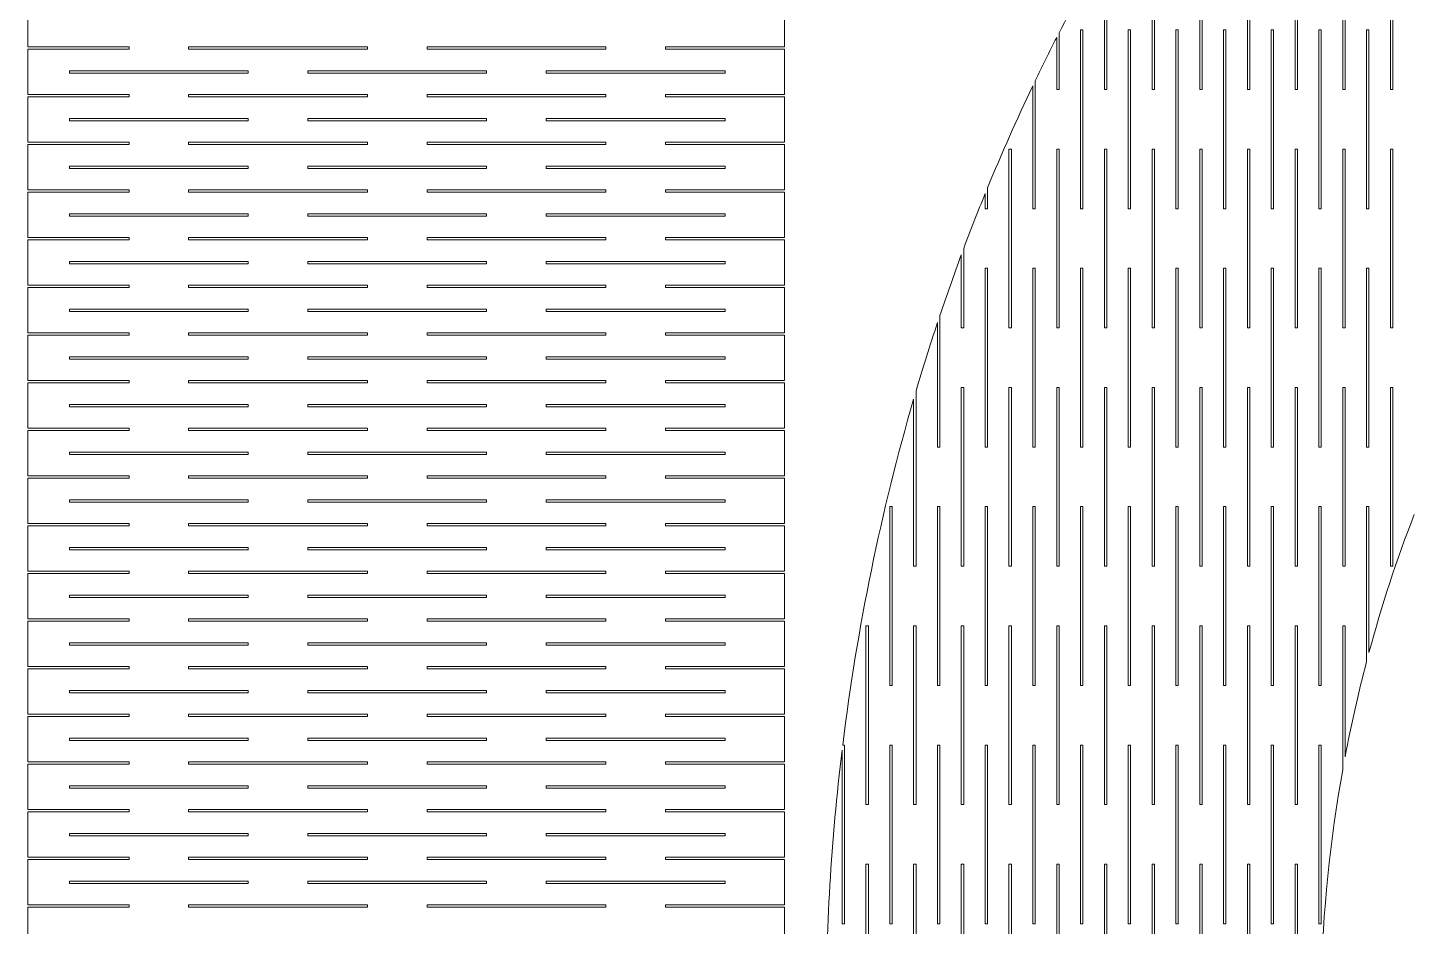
# Model space of a CAD drawing. Header units: millimetres. Extents: x 13 to 655, y 20 to 1205.
# Drawn here: x 13.4 to 246.1, y 909.8 to 1060.6 of the extents above; entities that cross this region are included whole.
import ezdxf

# ---------------------------------------------------------------- set-up
doc = ezdxf.new("R2010")
doc.units = ezdxf.units.MM
doc.header["$MEASUREMENT"] = 0
doc.layers.get('0').update_dxf_attribs({"lineweight": 0})

# ---------------------------------------------------------------- blocks, each defined once
blk = doc.blocks.new('Block_0')
at = {"color": 5, "lineweight": 0, "true_color": 0x0000ff}
for p, q in [((13.43, 1065.01), (13.43, 1057.41)), ((140.43, 1057.41), (140.43, 1065.01)), ((30.43, 1057.41), (13.43, 1057.41)), ((13.43, 1057.01), (13.43, 1049.41)), ((13.43, 1057.01), (30.43, 1057.01)), ((30.43, 1057.01), (30.43, 1057.41)), ((40.43, 1057.41), (40.43, 1057.01)), ((70.43, 1057.41), (40.43, 1057.41)), ((40.43, 1057.01), (70.43, 1057.01)), ((70.43, 1057.01), (70.43, 1057.41)), ((80.43, 1057.41), (80.43, 1057.01)), ((110.43, 1057.41), (80.43, 1057.41)), ((80.43, 1057.01), (110.43, 1057.01)), ((110.43, 1057.01), (110.43, 1057.41)), ((120.43, 1057.41), (120.43, 1057.01)), ((140.43, 1057.41), (120.43, 1057.41)), ((120.43, 1057.01), (140.43, 1057.01)), ((140.43, 1049.41), (140.43, 1057.01)), ((20.43, 1053.41), (20.43, 1053.01)), ((50.43, 1053.41), (20.43, 1053.41)), ((20.43, 1053.01), (50.43, 1053.01)), ((50.43, 1053.01), (50.43, 1053.41)), ((60.43, 1053.41), (60.43, 1053.01)), ((90.43, 1053.41), (60.43, 1053.41)), ((60.43, 1053.01), (90.43, 1053.01)), ((90.43, 1053.01), (90.43, 1053.41)), ((100.43, 1053.41), (100.43, 1053.01)), ((130.43, 1053.41), (100.43, 1053.41)), ((100.43, 1053.01), (130.43, 1053.01)), ((130.43, 1053.01), (130.43, 1053.41)), ((30.43, 1049.41), (13.43, 1049.41)), ((30.43, 1049.01), (30.43, 1049.41)), ((40.43, 1049.41), (40.43, 1049.01)), ((70.43, 1049.41), (40.43, 1049.41)), ((70.43, 1049.01), (70.43, 1049.41)), ((80.43, 1049.41), (80.43, 1049.01)), ((110.43, 1049.41), (80.43, 1049.41)), ((110.43, 1049.01), (110.43, 1049.41)), ((120.43, 1049.41), (120.43, 1049.01)), ((140.43, 1049.41), (120.43, 1049.41)), ((13.43, 1049.01), (13.43, 1041.41)), ((13.43, 1049.01), (30.43, 1049.01)), ((40.43, 1049.01), (70.43, 1049.01)), ((80.43, 1049.01), (110.43, 1049.01)), ((120.43, 1049.01), (140.43, 1049.01)), ((140.43, 1041.41), (140.43, 1049.01)), ((20.43, 1045.41), (20.43, 1045.01)), ((50.43, 1045.41), (20.43, 1045.41)), ((20.43, 1045.01), (50.43, 1045.01)), ((50.43, 1045.01), (50.43, 1045.41)), ((60.43, 1045.41), (60.43, 1045.01)), ((90.43, 1045.41), (60.43, 1045.41)), ((60.43, 1045.01), (90.43, 1045.01)), ((90.43, 1045.01), (90.43, 1045.41)), ((100.43, 1045.41), (100.43, 1045.01)), ((130.43, 1045.41), (100.43, 1045.41)), ((100.43, 1045.01), (130.43, 1045.01)), ((130.43, 1045.01), (130.43, 1045.41)), ((30.43, 1041.41), (13.43, 1041.41)), ((13.43, 1041.01), (13.43, 1033.41)), ((13.43, 1041.01), (30.43, 1041.01)), ((30.43, 1041.01), (30.43, 1041.41)), ((40.43, 1041.41), (40.43, 1041.01)), ((70.43, 1041.41), (40.43, 1041.41)), ((40.43, 1041.01), (70.43, 1041.01)), ((70.43, 1041.01), (70.43, 1041.41)), ((80.43, 1041.41), (80.43, 1041.01)), ((110.43, 1041.41), (80.43, 1041.41)), ((80.43, 1041.01), (110.43, 1041.01)), ((110.43, 1041.01), (110.43, 1041.41)), ((120.43, 1041.41), (120.43, 1041.01)), ((140.43, 1041.41), (120.43, 1041.41)), ((120.43, 1041.01), (140.43, 1041.01)), ((140.43, 1033.41), (140.43, 1041.01)), ((20.43, 1037.41), (20.43, 1037.01)), ((50.43, 1037.41), (20.43, 1037.41)), ((20.43, 1037.01), (50.43, 1037.01)), ((50.43, 1037.01), (50.43, 1037.41)), ((60.43, 1037.41), (60.43, 1037.01)), ((90.43, 1037.41), (60.43, 1037.41)), ((60.43, 1037.01), (90.43, 1037.01)), ((90.43, 1037.01), (90.43, 1037.41)), ((100.43, 1037.41), (100.43, 1037.01)), ((130.43, 1037.41), (100.43, 1037.41)), ((100.43, 1037.01), (130.43, 1037.01)), ((130.43, 1037.01), (130.43, 1037.41)), ((30.43, 1033.41), (13.43, 1033.41)), ((13.43, 1033.01), (13.43, 1025.41)), ((13.43, 1033.01), (30.43, 1033.01)), ((30.43, 1033.01), (30.43, 1033.41)), ((40.43, 1033.41), (40.43, 1033.01)), ((70.43, 1033.41), (40.43, 1033.41)), ((40.43, 1033.01), (70.43, 1033.01)), ((70.43, 1033.01), (70.43, 1033.41)), ((80.43, 1033.41), (80.43, 1033.01)), ((110.43, 1033.41), (80.43, 1033.41)), ((80.43, 1033.01), (110.43, 1033.01)), ((110.43, 1033.01), (110.43, 1033.41)), ((120.43, 1033.41), (120.43, 1033.01)), ((140.43, 1033.41), (120.43, 1033.41)), ((120.43, 1033.01), (140.43, 1033.01)), ((140.43, 1025.41), (140.43, 1033.01)), ((20.43, 1029.41), (20.43, 1029.01)), ((50.43, 1029.41), (20.43, 1029.41)), ((20.43, 1029.01), (50.43, 1029.01)), ((50.43, 1029.01), (50.43, 1029.41)), ((60.43, 1029.41), (60.43, 1029.01)), ((90.43, 1029.41), (60.43, 1029.41)), ((60.43, 1029.01), (90.43, 1029.01)), ((90.43, 1029.01), (90.43, 1029.41)), ((100.43, 1029.41), (100.43, 1029.01)), ((130.43, 1029.41), (100.43, 1029.41)), ((100.43, 1029.01), (130.43, 1029.01)), ((130.43, 1029.01), (130.43, 1029.41)), ((30.43, 1025.41), (13.43, 1025.41)), ((13.43, 1025.01), (13.43, 1017.41)), ((13.43, 1025.01), (30.43, 1025.01)), ((30.43, 1025.01), (30.43, 1025.41)), ((40.43, 1025.41), (40.43, 1025.01)), ((70.43, 1025.41), (40.43, 1025.41)), ((40.43, 1025.01), (70.43, 1025.01)), ((70.43, 1025.01), (70.43, 1025.41)), ((80.43, 1025.41), (80.43, 1025.01)), ((110.43, 1025.41), (80.43, 1025.41)), ((80.43, 1025.01), (110.43, 1025.01)), ((110.43, 1025.01), (110.43, 1025.41)), ((120.43, 1025.41), (120.43, 1025.01)), ((140.43, 1025.41), (120.43, 1025.41)), ((120.43, 1025.01), (140.43, 1025.01)), ((140.43, 1017.41), (140.43, 1025.01)), ((20.43, 1021.41), (20.43, 1021.01)), ((50.43, 1021.41), (20.43, 1021.41)), ((50.43, 1021.01), (50.43, 1021.41)), ((60.43, 1021.41), (60.43, 1021.01)), ((90.43, 1021.41), (60.43, 1021.41)), ((90.43, 1021.01), (90.43, 1021.41)), ((100.43, 1021.41), (100.43, 1021.01)), ((130.43, 1021.41), (100.43, 1021.41)), ((130.43, 1021.01), (130.43, 1021.41)), ((20.43, 1021.01), (50.43, 1021.01)), ((60.43, 1021.01), (90.43, 1021.01)), ((100.43, 1021.01), (130.43, 1021.01)), ((30.43, 1017.41), (13.43, 1017.41)), ((13.43, 1017.01), (13.43, 1009.41)), ((13.43, 1017.01), (30.43, 1017.01)), ((30.43, 1017.01), (30.43, 1017.41)), ((40.43, 1017.41), (40.43, 1017.01)), ((70.43, 1017.41), (40.43, 1017.41)), ((40.43, 1017.01), (70.43, 1017.01)), ((70.43, 1017.01), (70.43, 1017.41)), ((80.43, 1017.41), (80.43, 1017.01)), ((110.43, 1017.41), (80.43, 1017.41)), ((80.43, 1017.01), (110.43, 1017.01)), ((110.43, 1017.01), (110.43, 1017.41)), ((120.43, 1017.41), (120.43, 1017.01)), ((140.43, 1017.41), (120.43, 1017.41)), ((120.43, 1017.01), (140.43, 1017.01)), ((140.43, 1009.41), (140.43, 1017.01)), ((20.43, 1013.41), (20.43, 1013.01)), ((50.43, 1013.41), (20.43, 1013.41)), ((20.43, 1013.01), (50.43, 1013.01)), ((50.43, 1013.01), (50.43, 1013.41)), ((60.43, 1013.41), (60.43, 1013.01)), ((90.43, 1013.41), (60.43, 1013.41)), ((60.43, 1013.01), (90.43, 1013.01)), ((90.43, 1013.01), (90.43, 1013.41)), ((100.43, 1013.41), (100.43, 1013.01)), ((130.43, 1013.41), (100.43, 1013.41)), ((100.43, 1013.01), (130.43, 1013.01)), ((130.43, 1013.01), (130.43, 1013.41)), ((30.43, 1009.41), (13.43, 1009.41)), ((13.43, 1009.01), (13.43, 1001.41)), ((13.43, 1009.01), (30.43, 1009.01)), ((30.43, 1009.01), (30.43, 1009.41)), ((40.43, 1009.41), (40.43, 1009.01)), ((70.43, 1009.41), (40.43, 1009.41)), ((40.43, 1009.01), (70.43, 1009.01)), ((70.43, 1009.01), (70.43, 1009.41)), ((80.43, 1009.41), (80.43, 1009.01)), ((110.43, 1009.41), (80.43, 1009.41)), ((80.43, 1009.01), (110.43, 1009.01)), ((110.43, 1009.01), (110.43, 1009.41)), ((120.43, 1009.41), (120.43, 1009.01)), ((140.43, 1009.41), (120.43, 1009.41)), ((120.43, 1009.01), (140.43, 1009.01)), ((140.43, 1001.41), (140.43, 1009.01)), ((20.43, 1005.41), (20.43, 1005.01)), ((50.43, 1005.41), (20.43, 1005.41)), ((20.43, 1005.01), (50.43, 1005.01)), ((50.43, 1005.01), (50.43, 1005.41)), ((60.43, 1005.41), (60.43, 1005.01)), ((90.43, 1005.41), (60.43, 1005.41)), ((60.43, 1005.01), (90.43, 1005.01)), ((90.43, 1005.01), (90.43, 1005.41)), ((100.43, 1005.41), (100.43, 1005.01)), ((130.43, 1005.41), (100.43, 1005.41)), ((100.43, 1005.01), (130.43, 1005.01)), ((130.43, 1005.01), (130.43, 1005.41)), ((30.43, 1001.41), (13.43, 1001.41)), ((13.43, 1001.01), (13.43, 993.41)), ((13.43, 1001.01), (30.43, 1001.01)), ((30.43, 1001.01), (30.43, 1001.41)), ((40.43, 1001.41), (40.43, 1001.01)), ((70.43, 1001.41), (40.43, 1001.41)), ((40.43, 1001.01), (70.43, 1001.01)), ((70.43, 1001.01), (70.43, 1001.41)), ((80.43, 1001.41), (80.43, 1001.01)), ((110.43, 1001.41), (80.43, 1001.41)), ((80.43, 1001.01), (110.43, 1001.01)), ((110.43, 1001.01), (110.43, 1001.41)), ((120.43, 1001.41), (120.43, 1001.01)), ((140.43, 1001.41), (120.43, 1001.41)), ((120.43, 1001.01), (140.43, 1001.01)), ((140.43, 993.41), (140.43, 1001.01)), ((20.43, 997.41), (20.43, 997.01)), ((50.43, 997.41), (20.43, 997.41)), ((20.43, 997.01), (50.43, 997.01)), ((50.43, 997.01), (50.43, 997.41)), ((60.43, 997.41), (60.43, 997.01)), ((90.43, 997.41), (60.43, 997.41)), ((60.43, 997.01), (90.43, 997.01)), ((90.43, 997.01), (90.43, 997.41)), ((100.43, 997.41), (100.43, 997.01)), ((130.43, 997.41), (100.43, 997.41)), ((100.43, 997.01), (130.43, 997.01)), ((130.43, 997.01), (130.43, 997.41)), ((30.43, 993.41), (13.43, 993.41)), ((30.43, 993.01), (30.43, 993.41)), ((40.43, 993.41), (40.43, 993.01)), ((70.43, 993.41), (40.43, 993.41)), ((70.43, 993.01), (70.43, 993.41)), ((80.43, 993.41), (80.43, 993.01)), ((110.43, 993.41), (80.43, 993.41)), ((110.43, 993.01), (110.43, 993.41)), ((120.43, 993.41), (120.43, 993.01)), ((140.43, 993.41), (120.43, 993.41)), ((13.43, 993.01), (13.43, 985.41)), ((13.43, 993.01), (30.43, 993.01)), ((40.43, 993.01), (70.43, 993.01)), ((80.43, 993.01), (110.43, 993.01)), ((120.43, 993.01), (140.43, 993.01)), ((140.43, 985.41), (140.43, 993.01)), ((20.43, 989.41), (20.43, 989.01)), ((50.43, 989.41), (20.43, 989.41)), ((20.43, 989.01), (50.43, 989.01)), ((50.43, 989.01), (50.43, 989.41)), ((60.43, 989.41), (60.43, 989.01)), ((90.43, 989.41), (60.43, 989.41)), ((60.43, 989.01), (90.43, 989.01)), ((90.43, 989.01), (90.43, 989.41)), ((100.43, 989.41), (100.43, 989.01)), ((130.43, 989.41), (100.43, 989.41)), ((100.43, 989.01), (130.43, 989.01)), ((130.43, 989.01), (130.43, 989.41)), ((30.43, 985.41), (13.43, 985.41)), ((13.43, 985.01), (13.43, 977.41)), ((13.43, 985.01), (30.43, 985.01)), ((30.43, 985.01), (30.43, 985.41)), ((40.43, 985.41), (40.43, 985.01)), ((70.43, 985.41), (40.43, 985.41)), ((40.43, 985.01), (70.43, 985.01)), ((70.43, 985.01), (70.43, 985.41)), ((80.43, 985.41), (80.43, 985.01)), ((110.43, 985.41), (80.43, 985.41)), ((80.43, 985.01), (110.43, 985.01)), ((110.43, 985.01), (110.43, 985.41)), ((120.43, 985.41), (120.43, 985.01)), ((140.43, 985.41), (120.43, 985.41)), ((120.43, 985.01), (140.43, 985.01)), ((140.43, 977.41), (140.43, 985.01)), ((20.43, 981.41), (20.43, 981.01)), ((50.43, 981.41), (20.43, 981.41)), ((20.43, 981.01), (50.43, 981.01)), ((50.43, 981.01), (50.43, 981.41)), ((60.43, 981.41), (60.43, 981.01)), ((90.43, 981.41), (60.43, 981.41)), ((60.43, 981.01), (90.43, 981.01)), ((90.43, 981.01), (90.43, 981.41)), ((100.43, 981.41), (100.43, 981.01)), ((130.43, 981.41), (100.43, 981.41)), ((100.43, 981.01), (130.43, 981.01)), ((130.43, 981.01), (130.43, 981.41)), ((30.43, 977.41), (13.43, 977.41)), ((30.43, 977.01), (30.43, 977.41)), ((40.43, 977.41), (40.43, 977.01)), ((70.43, 977.41), (40.43, 977.41)), ((70.43, 977.01), (70.43, 977.41)), ((80.43, 977.41), (80.43, 977.01)), ((110.43, 977.41), (80.43, 977.41)), ((110.43, 977.01), (110.43, 977.41)), ((120.43, 977.41), (120.43, 977.01)), ((140.43, 977.41), (120.43, 977.41)), ((13.43, 977.01), (13.43, 969.41)), ((13.43, 977.01), (30.43, 977.01)), ((40.43, 977.01), (70.43, 977.01)), ((80.43, 977.01), (110.43, 977.01)), ((120.43, 977.01), (140.43, 977.01)), ((140.43, 969.41), (140.43, 977.01)), ((20.43, 973.41), (20.43, 973.01)), ((50.43, 973.41), (20.43, 973.41)), ((20.43, 973.01), (50.43, 973.01)), ((50.43, 973.01), (50.43, 973.41)), ((60.43, 973.41), (60.43, 973.01)), ((90.43, 973.41), (60.43, 973.41)), ((60.43, 973.01), (90.43, 973.01)), ((90.43, 973.01), (90.43, 973.41)), ((100.43, 973.41), (100.43, 973.01)), ((130.43, 973.41), (100.43, 973.41)), ((100.43, 973.01), (130.43, 973.01)), ((130.43, 973.01), (130.43, 973.41)), ((30.43, 969.41), (13.43, 969.41)), ((13.43, 969.01), (13.43, 961.41)), ((13.43, 969.01), (30.43, 969.01)), ((30.43, 969.01), (30.43, 969.41)), ((40.43, 969.41), (40.43, 969.01)), ((70.43, 969.41), (40.43, 969.41)), ((40.43, 969.01), (70.43, 969.01)), ((70.43, 969.01), (70.43, 969.41)), ((80.43, 969.41), (80.43, 969.01)), ((110.43, 969.41), (80.43, 969.41)), ((80.43, 969.01), (110.43, 969.01)), ((110.43, 969.01), (110.43, 969.41)), ((120.43, 969.41), (120.43, 969.01)), ((140.43, 969.41), (120.43, 969.41)), ((120.43, 969.01), (140.43, 969.01)), ((140.43, 961.41), (140.43, 969.01)), ((20.43, 965.41), (20.43, 965.01)), ((50.43, 965.41), (20.43, 965.41)), ((20.43, 965.01), (50.43, 965.01)), ((50.43, 965.01), (50.43, 965.41)), ((60.43, 965.41), (60.43, 965.01)), ((90.43, 965.41), (60.43, 965.41)), ((60.43, 965.01), (90.43, 965.01)), ((90.43, 965.01), (90.43, 965.41)), ((100.43, 965.41), (100.43, 965.01)), ((130.43, 965.41), (100.43, 965.41)), ((100.43, 965.01), (130.43, 965.01)), ((130.43, 965.01), (130.43, 965.41)), ((30.43, 961.41), (13.43, 961.41)), ((13.43, 961.01), (13.43, 953.41)), ((13.43, 961.01), (30.43, 961.01)), ((30.43, 961.01), (30.43, 961.41)), ((40.43, 961.41), (40.43, 961.01)), ((70.43, 961.41), (40.43, 961.41)), ((40.43, 961.01), (70.43, 961.01)), ((70.43, 961.01), (70.43, 961.41)), ((80.43, 961.41), (80.43, 961.01)), ((110.43, 961.41), (80.43, 961.41)), ((80.43, 961.01), (110.43, 961.01)), ((110.43, 961.01), (110.43, 961.41)), ((120.43, 961.41), (120.43, 961.01)), ((140.43, 961.41), (120.43, 961.41)), ((120.43, 961.01), (140.43, 961.01)), ((140.43, 953.41), (140.43, 961.01)), ((20.43, 957.41), (20.43, 957.01)), ((50.43, 957.41), (20.43, 957.41)), ((20.43, 957.01), (50.43, 957.01)), ((50.43, 957.01), (50.43, 957.41)), ((60.43, 957.41), (60.43, 957.01)), ((90.43, 957.41), (60.43, 957.41)), ((60.43, 957.01), (90.43, 957.01)), ((90.43, 957.01), (90.43, 957.41)), ((100.43, 957.41), (100.43, 957.01)), ((130.43, 957.41), (100.43, 957.41)), ((100.43, 957.01), (130.43, 957.01)), ((130.43, 957.01), (130.43, 957.41)), ((30.43, 953.41), (13.43, 953.41)), ((13.43, 953.01), (13.43, 945.41)), ((13.43, 953.01), (30.43, 953.01)), ((30.43, 953.01), (30.43, 953.41)), ((40.43, 953.41), (40.43, 953.01)), ((70.43, 953.41), (40.43, 953.41)), ((40.43, 953.01), (70.43, 953.01)), ((70.43, 953.01), (70.43, 953.41)), ((80.43, 953.41), (80.43, 953.01)), ((110.43, 953.41), (80.43, 953.41)), ((80.43, 953.01), (110.43, 953.01)), ((110.43, 953.01), (110.43, 953.41)), ((120.43, 953.41), (120.43, 953.01)), ((140.43, 953.41), (120.43, 953.41)), ((120.43, 953.01), (140.43, 953.01)), ((140.43, 945.41), (140.43, 953.01)), ((20.43, 949.41), (20.43, 949.01)), ((50.43, 949.41), (20.43, 949.41)), ((50.43, 949.01), (50.43, 949.41)), ((60.43, 949.41), (60.43, 949.01)), ((90.43, 949.41), (60.43, 949.41)), ((90.43, 949.01), (90.43, 949.41)), ((100.43, 949.41), (100.43, 949.01)), ((130.43, 949.41), (100.43, 949.41)), ((130.43, 949.01), (130.43, 949.41)), ((20.43, 949.01), (50.43, 949.01)), ((60.43, 949.01), (90.43, 949.01)), ((100.43, 949.01), (130.43, 949.01)), ((30.43, 945.41), (13.43, 945.41)), ((13.43, 945.01), (13.43, 937.41)), ((13.43, 945.01), (30.43, 945.01)), ((30.43, 945.01), (30.43, 945.41)), ((40.43, 945.41), (40.43, 945.01)), ((70.43, 945.41), (40.43, 945.41)), ((40.43, 945.01), (70.43, 945.01)), ((70.43, 945.01), (70.43, 945.41)), ((80.43, 945.41), (80.43, 945.01)), ((110.43, 945.41), (80.43, 945.41)), ((80.43, 945.01), (110.43, 945.01)), ((110.43, 945.01), (110.43, 945.41)), ((120.43, 945.41), (120.43, 945.01)), ((140.43, 945.41), (120.43, 945.41)), ((120.43, 945.01), (140.43, 945.01)), ((140.43, 937.41), (140.43, 945.01)), ((20.43, 941.41), (20.43, 941.01)), ((50.43, 941.41), (20.43, 941.41)), ((20.43, 941.01), (50.43, 941.01)), ((50.43, 941.01), (50.43, 941.41)), ((60.43, 941.41), (60.43, 941.01)), ((90.43, 941.41), (60.43, 941.41)), ((60.43, 941.01), (90.43, 941.01)), ((90.43, 941.01), (90.43, 941.41)), ((100.43, 941.41), (100.43, 941.01)), ((130.43, 941.41), (100.43, 941.41)), ((100.43, 941.01), (130.43, 941.01)), ((130.43, 941.01), (130.43, 941.41)), ((30.43, 937.41), (13.43, 937.41)), ((13.43, 937.01), (13.43, 929.41)), ((13.43, 937.01), (30.43, 937.01)), ((30.43, 937.01), (30.43, 937.41)), ((40.43, 937.41), (40.43, 937.01)), ((70.43, 937.41), (40.43, 937.41)), ((40.43, 937.01), (70.43, 937.01)), ((70.43, 937.01), (70.43, 937.41)), ((80.43, 937.41), (80.43, 937.01)), ((110.43, 937.41), (80.43, 937.41)), ((80.43, 937.01), (110.43, 937.01)), ((110.43, 937.01), (110.43, 937.41)), ((120.43, 937.41), (120.43, 937.01)), ((140.43, 937.41), (120.43, 937.41)), ((120.43, 937.01), (140.43, 937.01)), ((140.43, 929.41), (140.43, 937.01)), ((20.43, 933.41), (20.43, 933.01)), ((50.43, 933.41), (20.43, 933.41)), ((20.43, 933.01), (50.43, 933.01)), ((50.43, 933.01), (50.43, 933.41)), ((60.43, 933.41), (60.43, 933.01)), ((90.43, 933.41), (60.43, 933.41)), ((60.43, 933.01), (90.43, 933.01)), ((90.43, 933.01), (90.43, 933.41)), ((100.43, 933.41), (100.43, 933.01)), ((130.43, 933.41), (100.43, 933.41)), ((100.43, 933.01), (130.43, 933.01)), ((130.43, 933.01), (130.43, 933.41)), ((30.43, 929.41), (13.43, 929.41)), ((13.43, 929.01), (13.43, 921.41)), ((13.43, 929.01), (30.43, 929.01)), ((30.43, 929.01), (30.43, 929.41)), ((40.43, 929.41), (40.43, 929.01)), ((70.43, 929.41), (40.43, 929.41)), ((40.43, 929.01), (70.43, 929.01)), ((70.43, 929.01), (70.43, 929.41)), ((80.43, 929.41), (80.43, 929.01)), ((110.43, 929.41), (80.43, 929.41)), ((80.43, 929.01), (110.43, 929.01)), ((110.43, 929.01), (110.43, 929.41)), ((120.43, 929.41), (120.43, 929.01)), ((140.43, 929.41), (120.43, 929.41)), ((120.43, 929.01), (140.43, 929.01)), ((140.43, 921.41), (140.43, 929.01)), ((20.43, 925.41), (20.43, 925.01)), ((50.43, 925.41), (20.43, 925.41)), ((20.43, 925.01), (50.43, 925.01)), ((50.43, 925.01), (50.43, 925.41)), ((60.43, 925.41), (60.43, 925.01)), ((90.43, 925.41), (60.43, 925.41)), ((60.43, 925.01), (90.43, 925.01)), ((90.43, 925.01), (90.43, 925.41)), ((100.43, 925.41), (100.43, 925.01)), ((130.43, 925.41), (100.43, 925.41)), ((100.43, 925.01), (130.43, 925.01)), ((130.43, 925.01), (130.43, 925.41)), ((30.43, 921.41), (13.43, 921.41)), ((30.43, 921.01), (30.43, 921.41)), ((40.43, 921.41), (40.43, 921.01)), ((70.43, 921.41), (40.43, 921.41)), ((70.43, 921.01), (70.43, 921.41)), ((80.43, 921.41), (80.43, 921.01)), ((110.43, 921.41), (80.43, 921.41)), ((110.43, 921.01), (110.43, 921.41)), ((120.43, 921.41), (120.43, 921.01)), ((140.43, 921.41), (120.43, 921.41)), ((13.43, 921.01), (13.43, 913.41)), ((13.43, 921.01), (30.43, 921.01)), ((40.43, 921.01), (70.43, 921.01)), ((80.43, 921.01), (110.43, 921.01)), ((120.43, 921.01), (140.43, 921.01)), ((140.43, 913.41), (140.43, 921.01)), ((20.43, 917.41), (20.43, 917.01)), ((50.43, 917.41), (20.43, 917.41)), ((20.43, 917.01), (50.43, 917.01)), ((50.43, 917.01), (50.43, 917.41)), ((60.43, 917.41), (60.43, 917.01)), ((90.43, 917.41), (60.43, 917.41)), ((60.43, 917.01), (90.43, 917.01)), ((90.43, 917.01), (90.43, 917.41)), ((100.43, 917.41), (100.43, 917.01)), ((130.43, 917.41), (100.43, 917.41)), ((100.43, 917.01), (130.43, 917.01)), ((130.43, 917.01), (130.43, 917.41)), ((30.43, 913.41), (13.43, 913.41)), ((13.43, 913.01), (13.43, 905.41)), ((13.43, 913.01), (30.43, 913.01)), ((30.43, 913.01), (30.43, 913.41)), ((40.43, 913.41), (40.43, 913.01)), ((70.43, 913.41), (40.43, 913.41)), ((40.43, 913.01), (70.43, 913.01)), ((70.43, 913.01), (70.43, 913.41)), ((80.43, 913.41), (80.43, 913.01)), ((110.43, 913.41), (80.43, 913.41)), ((80.43, 913.01), (110.43, 913.01)), ((110.43, 913.01), (110.43, 913.41)), ((120.43, 913.41), (120.43, 913.01)), ((140.43, 913.41), (120.43, 913.41)), ((120.43, 913.01), (140.43, 913.01)), ((140.43, 905.41), (140.43, 913.01))]:
    blk.add_line(p, q, dxfattribs=at)

msp = doc.modelspace()

# ---------------------------------------------------------------- linework, layer by layer
at = {"color": 5, "lineweight": 0, "true_color": 0x0000ff}
for p, q in [((202.07, 1080.25), (202.07, 1050.25)), ((202.47, 1050.25), (202.47, 1080.25)), ((210.07, 1080.25), (210.07, 1050.25)), ((210.47, 1050.25), (210.47, 1080.25)), ((218.07, 1080.25), (218.07, 1050.25)), ((218.47, 1050.25), (218.47, 1080.25)), ((226.07, 1080.25), (226.07, 1050.25)), ((226.47, 1050.25), (226.47, 1080.25)), ((234.07, 1080.25), (234.07, 1050.25)), ((234.47, 1050.25), (234.47, 1080.25)), ((242.07, 1080.25), (242.07, 1050.25)), ((242.47, 1050.25), (242.47, 1080.25)), ((194.07, 1073.68), (194.07, 1050.25)), ((194.47, 1050.25), (194.47, 1074.37)), ((186.07, 1058.98), (186.07, 1050.25)), ((186.47, 1050.25), (186.47, 1059.76)), ((190.07, 1060.25), (190.47, 1060.25)), ((190.07, 1060.25), (190.07, 1030.25)), ((190.47, 1030.25), (190.47, 1060.25)), ((198.07, 1060.25), (198.47, 1060.25)), ((198.07, 1060.25), (198.07, 1030.25)), ((198.47, 1030.25), (198.47, 1060.25)), ((206.07, 1060.25), (206.07, 1030.25)), ((206.07, 1060.25), (206.47, 1060.25)), ((206.47, 1030.25), (206.47, 1060.25)), ((214.07, 1060.25), (214.07, 1030.25)), ((214.07, 1060.25), (214.47, 1060.25)), ((214.47, 1030.25), (214.47, 1060.25)), ((222.07, 1060.25), (222.07, 1030.25)), ((222.07, 1060.25), (222.47, 1060.25)), ((222.47, 1030.25), (222.47, 1060.25)), ((230.07, 1060.25), (230.47, 1060.25)), ((230.07, 1060.25), (230.07, 1030.25)), ((230.47, 1030.25), (230.47, 1060.25)), ((238.07, 1060.25), (238.47, 1060.25)), ((238.07, 1060.25), (238.07, 1030.25)), ((238.47, 1030.25), (238.47, 1060.25)), ((182.47, 1030.25), (182.47, 1051.72)), ((182.07, 1050.89), (182.07, 1030.25)), ((186.47, 1050.25), (186.07, 1050.25)), ((194.47, 1050.25), (194.07, 1050.25)), ((202.47, 1050.25), (202.07, 1050.25)), ((210.47, 1050.25), (210.07, 1050.25)), ((218.47, 1050.25), (218.07, 1050.25)), ((226.47, 1050.25), (226.07, 1050.25)), ((234.47, 1050.25), (234.07, 1050.25)), ((242.47, 1050.25), (242.07, 1050.25)), ((178.07, 1040.25), (178.07, 1010.25)), ((178.07, 1040.25), (178.47, 1040.25)), ((178.47, 1010.25), (178.47, 1040.25)), ((186.07, 1040.25), (186.07, 1010.25)), ((186.07, 1040.25), (186.47, 1040.25)), ((186.47, 1010.25), (186.47, 1040.25)), ((194.07, 1040.25), (194.07, 1010.25)), ((194.07, 1040.25), (194.47, 1040.25)), ((194.47, 1010.25), (194.47, 1040.25)), ((202.07, 1040.25), (202.07, 1010.25)), ((202.07, 1040.25), (202.47, 1040.25)), ((202.47, 1010.25), (202.47, 1040.25)), ((210.07, 1040.25), (210.07, 1010.25)), ((210.07, 1040.25), (210.47, 1040.25)), ((210.47, 1010.25), (210.47, 1040.25)), ((218.07, 1040.25), (218.07, 1010.25)), ((218.07, 1040.25), (218.47, 1040.25)), ((218.47, 1010.25), (218.47, 1040.25)), ((226.07, 1040.25), (226.47, 1040.25)), ((226.07, 1040.25), (226.07, 1010.25)), ((226.47, 1010.25), (226.47, 1040.25)), ((234.07, 1040.25), (234.47, 1040.25)), ((234.07, 1040.25), (234.07, 1010.25)), ((234.47, 1010.25), (234.47, 1040.25)), ((242.07, 1040.25), (242.47, 1040.25)), ((242.07, 1040.25), (242.07, 1010.25)), ((242.47, 1010.25), (242.47, 1040.25)), ((174.47, 1030.25), (174.47, 1033.77)), ((174.07, 1032.79), (174.07, 1030.25)), ((174.47, 1030.25), (174.07, 1030.25)), ((182.47, 1030.25), (182.07, 1030.25)), ((190.47, 1030.25), (190.07, 1030.25)), ((198.47, 1030.25), (198.07, 1030.25)), ((206.47, 1030.25), (206.07, 1030.25)), ((214.47, 1030.25), (214.07, 1030.25)), ((222.47, 1030.25), (222.07, 1030.25)), ((230.47, 1030.25), (230.07, 1030.25)), ((238.47, 1030.25), (238.07, 1030.25)), ((170.07, 1022.51), (170.07, 1010.25)), ((170.47, 1010.25), (170.47, 1023.58)), ((174.07, 1020.25), (174.47, 1020.25)), ((174.07, 1020.25), (174.07, 990.25)), ((174.47, 990.25), (174.47, 1020.25)), ((182.07, 1020.25), (182.07, 990.25)), ((182.07, 1020.25), (182.47, 1020.25)), ((182.47, 990.25), (182.47, 1020.25)), ((190.07, 1020.25), (190.07, 990.25)), ((190.07, 1020.25), (190.47, 1020.25)), ((190.47, 990.25), (190.47, 1020.25)), ((198.07, 1020.25), (198.07, 990.25)), ((198.07, 1020.25), (198.47, 1020.25)), ((198.47, 990.25), (198.47, 1020.25)), ((206.07, 1020.25), (206.07, 990.25)), ((206.07, 1020.25), (206.47, 1020.25)), ((206.47, 990.25), (206.47, 1020.25)), ((214.07, 1020.25), (214.07, 990.25)), ((214.07, 1020.25), (214.47, 1020.25)), ((214.47, 990.25), (214.47, 1020.25)), ((222.07, 1020.25), (222.07, 990.25)), ((222.07, 1020.25), (222.47, 1020.25)), ((222.47, 990.25), (222.47, 1020.25)), ((230.07, 1020.25), (230.47, 1020.25)), ((230.07, 1020.25), (230.07, 990.25)), ((230.47, 990.25), (230.47, 1020.25)), ((238.07, 1020.25), (238.47, 1020.25)), ((238.07, 1020.25), (238.07, 990.25)), ((238.47, 990.25), (238.47, 1020.25)), ((166.47, 990.25), (166.47, 1012.32)), ((166.07, 1011.13), (166.07, 990.25)), ((170.47, 1010.25), (170.07, 1010.25)), ((178.47, 1010.25), (178.07, 1010.25)), ((186.47, 1010.25), (186.07, 1010.25)), ((194.47, 1010.25), (194.07, 1010.25)), ((202.47, 1010.25), (202.07, 1010.25)), ((210.47, 1010.25), (210.07, 1010.25)), ((218.47, 1010.25), (218.07, 1010.25)), ((226.47, 1010.25), (226.07, 1010.25)), ((234.47, 1010.25), (234.07, 1010.25)), ((242.47, 1010.25), (242.07, 1010.25)), ((162.07, 998.29), (162.07, 970.25)), ((162.47, 970.25), (162.47, 999.65)), ((170.07, 1000.25), (170.07, 970.25)), ((170.07, 1000.25), (170.47, 1000.25)), ((170.47, 970.25), (170.47, 1000.25)), ((178.07, 1000.25), (178.07, 970.25)), ((178.07, 1000.25), (178.47, 1000.25)), ((178.47, 970.25), (178.47, 1000.25)), ((186.07, 1000.25), (186.07, 970.25)), ((186.07, 1000.25), (186.47, 1000.25)), ((186.47, 970.25), (186.47, 1000.25)), ((194.07, 1000.25), (194.07, 970.25)), ((194.07, 1000.25), (194.47, 1000.25)), ((194.47, 970.25), (194.47, 1000.25)), ((202.07, 1000.25), (202.07, 970.25)), ((202.07, 1000.25), (202.47, 1000.25)), ((202.47, 970.25), (202.47, 1000.25)), ((210.07, 1000.25), (210.07, 970.25)), ((210.07, 1000.25), (210.47, 1000.25)), ((210.47, 970.25), (210.47, 1000.25)), ((218.07, 1000.25), (218.07, 970.25)), ((218.07, 1000.25), (218.47, 1000.25)), ((218.47, 970.25), (218.47, 1000.25)), ((226.07, 1000.25), (226.47, 1000.25)), ((226.07, 1000.25), (226.07, 970.25)), ((226.47, 970.25), (226.47, 1000.25)), ((234.07, 1000.25), (234.47, 1000.25)), ((234.07, 1000.25), (234.07, 970.25)), ((234.47, 970.25), (234.47, 1000.25)), ((242.07, 1000.25), (242.47, 1000.25)), ((242.07, 1000.25), (242.07, 970.25)), ((242.47, 970.25), (242.47, 1000.25)), ((166.47, 990.25), (166.07, 990.25)), ((174.47, 990.25), (174.07, 990.25)), ((182.47, 990.25), (182.07, 990.25)), ((190.47, 990.25), (190.07, 990.25)), ((198.47, 990.25), (198.07, 990.25)), ((206.47, 990.25), (206.07, 990.25)), ((214.47, 990.25), (214.07, 990.25)), ((222.47, 990.25), (222.07, 990.25)), ((230.47, 990.25), (230.07, 990.25)), ((238.47, 990.25), (238.07, 990.25)), ((158.07, 980.25), (158.47, 980.25)), ((158.07, 980.25), (158.07, 950.25)), ((158.47, 950.25), (158.47, 980.25)), ((166.07, 980.25), (166.47, 980.25)), ((166.07, 980.25), (166.07, 950.25)), ((166.47, 950.25), (166.47, 980.25)), ((174.07, 980.25), (174.07, 950.25)), ((174.07, 980.25), (174.47, 980.25)), ((174.47, 950.25), (174.47, 980.25)), ((182.07, 980.25), (182.07, 950.25)), ((182.07, 980.25), (182.47, 980.25)), ((182.47, 950.25), (182.47, 980.25)), ((190.07, 980.25), (190.07, 950.25)), ((190.07, 980.25), (190.47, 980.25)), ((190.47, 950.25), (190.47, 980.25)), ((198.07, 980.25), (198.07, 950.25)), ((198.07, 980.25), (198.47, 980.25)), ((198.47, 950.25), (198.47, 980.25)), ((206.07, 980.25), (206.07, 950.25)), ((206.07, 980.25), (206.47, 980.25)), ((206.47, 950.25), (206.47, 980.25)), ((214.07, 980.25), (214.07, 950.25)), ((214.07, 980.25), (214.47, 980.25)), ((214.47, 950.25), (214.47, 980.25)), ((222.07, 980.25), (222.07, 950.25)), ((222.07, 980.25), (222.47, 980.25)), ((222.47, 950.25), (222.47, 980.25)), ((230.07, 980.25), (230.47, 980.25)), ((230.07, 980.25), (230.07, 950.25)), ((230.47, 950.25), (230.47, 980.25)), ((238.07, 980.25), (238.47, 980.25)), ((238.07, 980.25), (238.07, 954.26)), ((238.47, 955.77), (238.47, 980.25)), ((162.47, 970.25), (162.07, 970.25)), ((170.47, 970.25), (170.07, 970.25)), ((178.47, 970.25), (178.07, 970.25)), ((186.47, 970.25), (186.07, 970.25)), ((194.47, 970.25), (194.07, 970.25)), ((202.47, 970.25), (202.07, 970.25)), ((210.47, 970.25), (210.07, 970.25)), ((218.47, 970.25), (218.07, 970.25)), ((226.47, 970.25), (226.07, 970.25)), ((234.47, 970.25), (234.07, 970.25)), ((242.47, 970.25), (242.07, 970.25)), ((154.07, 960.25), (154.07, 930.25)), ((154.07, 960.25), (154.47, 960.25)), ((154.47, 930.25), (154.47, 960.25)), ((162.07, 960.25), (162.07, 930.25)), ((162.07, 960.25), (162.47, 960.25)), ((162.47, 930.25), (162.47, 960.25)), ((170.07, 960.25), (170.07, 930.25)), ((170.07, 960.25), (170.47, 960.25)), ((170.47, 930.25), (170.47, 960.25)), ((178.07, 960.25), (178.07, 930.25)), ((178.07, 960.25), (178.47, 960.25)), ((178.47, 930.25), (178.47, 960.25)), ((186.07, 960.25), (186.07, 930.25)), ((186.07, 960.25), (186.47, 960.25)), ((186.47, 930.25), (186.47, 960.25)), ((194.07, 960.25), (194.07, 930.25)), ((194.07, 960.25), (194.47, 960.25)), ((194.47, 930.25), (194.47, 960.25)), ((202.07, 960.25), (202.07, 930.25)), ((202.07, 960.25), (202.47, 960.25)), ((202.47, 930.25), (202.47, 960.25)), ((210.07, 960.25), (210.07, 930.25)), ((210.07, 960.25), (210.47, 960.25)), ((210.47, 930.25), (210.47, 960.25)), ((218.07, 960.25), (218.07, 930.25)), ((218.07, 960.25), (218.47, 960.25)), ((218.47, 930.25), (218.47, 960.25)), ((226.07, 960.25), (226.47, 960.25)), ((226.07, 960.25), (226.07, 930.25)), ((226.47, 930.25), (226.47, 960.25)), ((234.07, 960.25), (234.47, 960.25)), ((234.07, 960.25), (234.07, 936.09)), ((234.47, 938.27), (234.47, 960.25)), ((158.47, 950.25), (158.07, 950.25)), ((166.47, 950.25), (166.07, 950.25)), ((174.47, 950.25), (174.07, 950.25)), ((182.47, 950.25), (182.07, 950.25)), ((190.47, 950.25), (190.07, 950.25)), ((198.47, 950.25), (198.07, 950.25)), ((206.47, 950.25), (206.07, 950.25)), ((214.47, 950.25), (214.07, 950.25)), ((222.47, 950.25), (222.07, 950.25)), ((230.47, 950.25), (230.07, 950.25)), ((150.17, 940.25), (150.47, 940.25)), ((150.47, 910.25), (150.47, 940.25)), ((158.07, 940.25), (158.07, 910.25)), ((158.07, 940.25), (158.47, 940.25)), ((158.47, 910.25), (158.47, 940.25)), ((166.07, 940.25), (166.07, 910.25)), ((166.07, 940.25), (166.47, 940.25)), ((166.47, 910.25), (166.47, 940.25)), ((174.07, 940.25), (174.07, 910.25)), ((174.07, 940.25), (174.47, 940.25)), ((174.47, 910.25), (174.47, 940.25)), ((182.07, 940.25), (182.07, 910.25)), ((182.07, 940.25), (182.47, 940.25)), ((182.47, 910.25), (182.47, 940.25)), ((190.07, 940.25), (190.07, 910.25)), ((190.07, 940.25), (190.47, 940.25)), ((190.47, 910.25), (190.47, 940.25)), ((198.07, 940.25), (198.07, 910.25)), ((198.07, 940.25), (198.47, 940.25)), ((198.47, 910.25), (198.47, 940.25)), ((206.07, 940.25), (206.07, 910.25)), ((206.07, 940.25), (206.47, 940.25)), ((206.47, 910.25), (206.47, 940.25)), ((214.07, 940.25), (214.07, 910.25)), ((214.07, 940.25), (214.47, 940.25)), ((214.47, 910.25), (214.47, 940.25)), ((222.07, 940.25), (222.07, 910.25)), ((222.07, 940.25), (222.47, 940.25)), ((222.47, 910.25), (222.47, 940.25)), ((230.07, 940.25), (230.47, 940.25)), ((230.07, 940.25), (230.07, 910.25)), ((230.47, 910.25), (230.47, 940.25)), ((150.07, 939.41), (150.07, 910.25)), ((154.47, 930.25), (154.07, 930.25)), ((162.47, 930.25), (162.07, 930.25)), ((170.47, 930.25), (170.07, 930.25)), ((178.47, 930.25), (178.07, 930.25)), ((186.47, 930.25), (186.07, 930.25)), ((194.47, 930.25), (194.07, 930.25)), ((202.47, 930.25), (202.07, 930.25)), ((210.47, 930.25), (210.07, 930.25)), ((218.47, 930.25), (218.07, 930.25)), ((226.47, 930.25), (226.07, 930.25)), ((154.07, 920.25), (154.07, 890.25)), ((154.07, 920.25), (154.47, 920.25)), ((154.47, 890.25), (154.47, 920.25)), ((162.07, 920.25), (162.07, 890.25)), ((162.07, 920.25), (162.47, 920.25)), ((162.47, 890.25), (162.47, 920.25)), ((170.07, 920.25), (170.07, 890.25)), ((170.07, 920.25), (170.47, 920.25)), ((170.47, 890.25), (170.47, 920.25)), ((178.07, 920.25), (178.07, 890.25)), ((178.07, 920.25), (178.47, 920.25)), ((178.47, 890.25), (178.47, 920.25)), ((186.07, 920.25), (186.07, 890.25)), ((186.07, 920.25), (186.47, 920.25)), ((186.47, 890.25), (186.47, 920.25)), ((194.07, 920.25), (194.07, 890.25)), ((194.07, 920.25), (194.47, 920.25)), ((194.47, 890.25), (194.47, 920.25)), ((202.07, 920.25), (202.07, 890.25)), ((202.07, 920.25), (202.47, 920.25)), ((202.47, 890.25), (202.47, 920.25)), ((210.07, 920.25), (210.07, 890.25)), ((210.07, 920.25), (210.47, 920.25)), ((210.47, 890.25), (210.47, 920.25)), ((218.07, 920.25), (218.07, 890.25)), ((218.07, 920.25), (218.47, 920.25)), ((218.47, 890.25), (218.47, 920.25)), ((226.07, 920.25), (226.47, 920.25)), ((226.07, 920.25), (226.07, 890.25)), ((226.47, 890.25), (226.47, 920.25)), ((150.47, 910.25), (150.07, 910.25)), ((158.47, 910.25), (158.07, 910.25)), ((166.47, 910.25), (166.07, 910.25)), ((174.47, 910.25), (174.07, 910.25)), ((182.47, 910.25), (182.07, 910.25)), ((190.47, 910.25), (190.07, 910.25)), ((198.47, 910.25), (198.07, 910.25)), ((206.47, 910.25), (206.07, 910.25)), ((214.47, 910.25), (214.07, 910.25)), ((222.47, 910.25), (222.07, 910.25)), ((230.47, 910.25), (230.07, 910.25))]:
    msp.add_line(p, q, dxfattribs=at)
for points in [[(194.07, 1073.68), (191.42, 1069.1), (188.89, 1064.46), (186.47, 1059.76)], [(186.07, 1058.98), (184.84, 1056.58), (183.64, 1054.16), (182.47, 1051.72)], [(182.07, 1050.89), (179.38, 1045.25), (176.85, 1039.54), (174.47, 1033.77)], [(174.07, 1032.79), (172.83, 1029.74), (171.63, 1026.67), (170.47, 1023.58)], [(170.07, 1022.51), (168.82, 1019.13), (167.62, 1015.74), (166.47, 1012.32)], [(166.07, 1011.13), (164.81, 1007.32), (163.61, 1003.5), (162.47, 999.65)], [(162.07, 998.29), (156.59, 979.45), (152.61, 960.02), (150.17, 940.25)], [(246.07, 978.96), (243.12, 971.37), (240.59, 963.63), (238.47, 955.77)], [(238.07, 954.26), (236.68, 948.98), (235.48, 943.64), (234.47, 938.27)], [(150.07, 939.41), (148.25, 924.31), (147.34, 909.12), (147.34, 893.91)], [(234.07, 936.09), (231.95, 924.26), (230.73, 912.27), (230.42, 900.25)]]:
    msp.add_open_spline(points, degree=3, dxfattribs=at)

# ---------------------------------------------------------------- block references
msp.add_blockref('Block_0', (0, 0))

doc.saveas('drawing.dxf')
